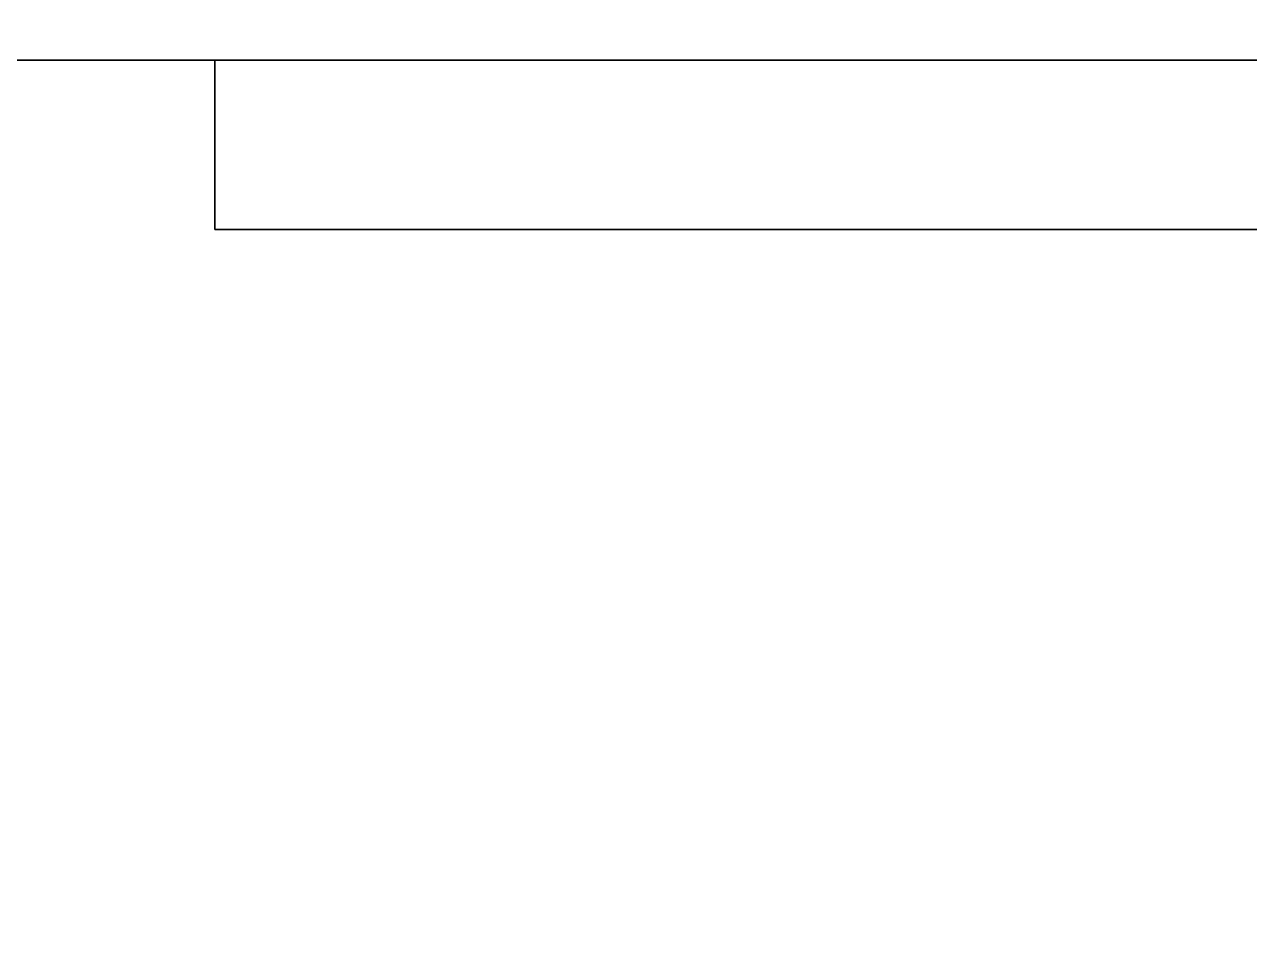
# Model space of a CAD drawing. Extents: x -147 to 1613, y -1063 to 1.
# Drawn here: x 1381.1 to 1392.67, y -889.38 to -880.76 of the extents above; entities that cross this region are included whole.
import ezdxf

# ---------------------------------------------------------------- set-up
doc = ezdxf.new("R2010")
doc.units = 0
for name, color, linetype in [('IQ_200_3D', 1, 'Continuous'), ('IQ_BLACK_3D', 250, 'Continuous'), ('IQ_GRAY_3D', 8, 'Continuous')]:
    doc.layers.add(name, color=color, linetype=linetype)

msp = doc.modelspace()

# ---------------------------------------------------------------- meshes
at = {"layer": 'IQ_200_3D'}
mesh = msp.add_polyface(dxfattribs=at)
corners = [(1599, -898, 204.796), (1328, -898, 204.796), (1328, -868.163, 204.796), (1599, -868.163, 204.796)]
mesh.append_faces([[corners[k] for k in face] for face in [(0, 1, 2, 3)]])
mesh = msp.add_polyface(dxfattribs=at)
corners = [(1599, -869.763, 640.994), (1328, -869.763, 640.994), (1328, -881.099, 640.994), (1599, -881.099, 640.994)]
mesh.append_faces([[corners[k] for k in face] for face in [(0, 1, 2, 3)]])
mesh = msp.add_polyface(dxfattribs=at)
corners = [(1599, -881.099, 640.994), (1328, -881.099, 640.994), (1328, -881.099, 549.796), (1599, -881.099, 549.796)]
mesh.append_faces([[corners[k] for k in face] for face in [(0, 1, 2, 3)]])
mesh = msp.add_polyface(dxfattribs=at)
corners = [(1599, -881.099, 549.796), (1328, -881.099, 549.796), (1328, -898, 549.796), (1599, -898, 549.796)]
mesh.append_faces([[corners[k] for k in face] for face in [(0, 1, 2, 3)]])
at = {"layer": 'IQ_BLACK_3D'}
mesh = msp.add_polyface(dxfattribs=at)
corners = [(1389.901, -882.699, 592.496), (1389.59, -882.699, 592.455), (1389.301, -882.699, 592.335), (1389.052, -882.699, 592.144), (1388.861, -882.699, 591.896), (1388.742, -882.699, 591.606), (1388.701, -882.699, 591.296), (1388.742, -882.699, 590.985), (1388.861, -882.699, 590.696), (1389.052, -882.699, 590.447), (1389.301, -882.699, 590.256), (1389.59, -882.699, 590.136), (1389.901, -882.699, 590.096), (1390.211, -882.699, 590.136), (1390.501, -882.699, 590.256), (1390.749, -882.699, 590.447), (1390.94, -882.699, 590.696), (1391.06, -882.699, 590.985), (1391.101, -882.699, 591.296), (1391.06, -882.699, 591.606), (1390.94, -882.699, 591.896), (1390.749, -882.699, 592.144), (1390.501, -882.699, 592.335), (1390.211, -882.699, 592.455)]
mesh.append_faces([[corners[k] for k in face] for face in [(23, 21, 22), (17, 15, 16), (4, 1, 2, 3), (7, 5, 6)]], dxfattribs={"vtx0": -1})
mesh.append_faces([[corners[k] for k in face] for face in [(19, 11, 17, 18), (13, 17, 11, 12), (5, 1, 4)]], dxfattribs={"vtx0": -1, "vtx1": -1})
mesh.append_faces([[corners[k] for k in face] for face in [(19, 23, 5, 7)]], dxfattribs={"vtx0": -1, "vtx1": -1, "vtx2": -1, "vtx3": -1})
mesh.append_faces([[corners[k] for k in face] for face in [(7, 10, 11, 19)]], dxfattribs={"vtx0": -1, "vtx2": -1, "vtx3": -1})
mesh.append_faces([[corners[k] for k in face] for face in [(8, 9, 10, 7)]], dxfattribs={"vtx2": -1})
mesh.append_faces([[corners[k] for k in face] for face in [(19, 20, 21, 23), (13, 14, 15, 17), (23, 0, 1, 5)]], dxfattribs={"vtx2": -1, "vtx3": -1})
mesh = msp.add_polyface(dxfattribs=at)
corners = [(1389.901, -882.699, 587.496), (1389.59, -882.699, 587.455), (1389.301, -882.699, 587.335), (1389.052, -882.699, 587.144), (1388.861, -882.699, 586.896), (1388.742, -882.699, 586.606), (1388.701, -882.699, 586.296), (1388.742, -882.699, 585.985), (1388.861, -882.699, 585.696), (1389.052, -882.699, 585.447), (1389.301, -882.699, 585.256), (1389.59, -882.699, 585.136), (1389.901, -882.699, 585.096), (1390.211, -882.699, 585.136), (1390.501, -882.699, 585.256), (1390.749, -882.699, 585.447), (1390.94, -882.699, 585.696), (1391.06, -882.699, 585.985), (1391.101, -882.699, 586.296), (1391.06, -882.699, 586.606), (1390.94, -882.699, 586.896), (1390.749, -882.699, 587.144), (1390.501, -882.699, 587.335), (1390.211, -882.699, 587.455)]
mesh.append_faces([[corners[k] for k in face] for face in [(23, 21, 22), (17, 15, 16), (4, 1, 2, 3), (7, 5, 6)]], dxfattribs={"vtx0": -1})
mesh.append_faces([[corners[k] for k in face] for face in [(19, 11, 17, 18), (13, 17, 11, 12), (5, 1, 4)]], dxfattribs={"vtx0": -1, "vtx1": -1})
mesh.append_faces([[corners[k] for k in face] for face in [(19, 23, 5, 7)]], dxfattribs={"vtx0": -1, "vtx1": -1, "vtx2": -1, "vtx3": -1})
mesh.append_faces([[corners[k] for k in face] for face in [(7, 10, 11, 19)]], dxfattribs={"vtx0": -1, "vtx2": -1, "vtx3": -1})
mesh.append_faces([[corners[k] for k in face] for face in [(8, 9, 10, 7)]], dxfattribs={"vtx2": -1})
mesh.append_faces([[corners[k] for k in face] for face in [(19, 20, 21, 23), (13, 14, 15, 17), (23, 0, 1, 5)]], dxfattribs={"vtx2": -1, "vtx3": -1})
mesh = msp.add_polyface(dxfattribs=at)
corners = [(1389.901, -882.699, 582.496), (1389.59, -882.699, 582.455), (1389.301, -882.699, 582.335), (1389.052, -882.699, 582.144), (1388.861, -882.699, 581.896), (1388.742, -882.699, 581.606), (1388.701, -882.699, 581.296), (1388.742, -882.699, 580.985), (1388.861, -882.699, 580.696), (1389.052, -882.699, 580.447), (1389.301, -882.699, 580.256), (1389.59, -882.699, 580.136), (1389.901, -882.699, 580.096), (1390.211, -882.699, 580.136), (1390.501, -882.699, 580.256), (1390.749, -882.699, 580.447), (1390.94, -882.699, 580.696), (1391.06, -882.699, 580.985), (1391.101, -882.699, 581.296), (1391.06, -882.699, 581.606), (1390.94, -882.699, 581.896), (1390.749, -882.699, 582.144), (1390.501, -882.699, 582.335), (1390.211, -882.699, 582.455)]
mesh.append_faces([[corners[k] for k in face] for face in [(23, 21, 22), (17, 15, 16), (4, 1, 2, 3), (7, 5, 6)]], dxfattribs={"vtx0": -1})
mesh.append_faces([[corners[k] for k in face] for face in [(19, 11, 17, 18), (13, 17, 11, 12), (5, 1, 4)]], dxfattribs={"vtx0": -1, "vtx1": -1})
mesh.append_faces([[corners[k] for k in face] for face in [(19, 23, 5, 7)]], dxfattribs={"vtx0": -1, "vtx1": -1, "vtx2": -1, "vtx3": -1})
mesh.append_faces([[corners[k] for k in face] for face in [(7, 10, 11, 19)]], dxfattribs={"vtx0": -1, "vtx2": -1, "vtx3": -1})
mesh.append_faces([[corners[k] for k in face] for face in [(8, 9, 10, 7)]], dxfattribs={"vtx2": -1})
mesh.append_faces([[corners[k] for k in face] for face in [(19, 20, 21, 23), (13, 14, 15, 17), (23, 0, 1, 5)]], dxfattribs={"vtx2": -1, "vtx3": -1})
at = {"layer": 'IQ_GRAY_3D'}
mesh = msp.add_polyface(dxfattribs=at)
corners = [(1452.901, -881.099, 569.795), (1382.901, -881.099, 569.795), (1382.901, -881.099, 598.796), (1452.901, -881.099, 598.796)]
mesh.append_faces([[corners[k] for k in face] for face in [(0, 1, 2, 3)]])
mesh = msp.add_polyface(dxfattribs=at)
corners = [(1452.901, -882.699, 598.796), (1452.901, -881.099, 598.796), (1382.901, -881.099, 598.796), (1382.901, -882.699, 598.796)]
mesh.append_faces([[corners[k] for k in face] for face in [(0, 1, 2, 3)]])
mesh = msp.add_polyface(dxfattribs=at)
corners = [(1382.901, -882.699, 598.796), (1382.901, -881.099, 598.796), (1382.901, -881.099, 569.795), (1382.901, -882.699, 569.795)]
mesh.append_faces([[corners[k] for k in face] for face in [(0, 1, 2, 3)]])
mesh = msp.add_polyface(dxfattribs=at)
corners = [(1382.901, -882.699, 569.795), (1382.901, -881.099, 569.795), (1452.901, -881.099, 569.795), (1452.901, -882.699, 569.795)]
mesh.append_faces([[corners[k] for k in face] for face in [(0, 1, 2, 3)]])
mesh = msp.add_polyface(dxfattribs=at)
corners = [(1452.901, -882.699, 598.796), (1382.901, -882.699, 598.796), (1382.901, -882.699, 569.795), (1452.901, -882.699, 569.795), (1442.901, -882.699, 593.796), (1442.901, -882.699, 578.796), (1392.901, -882.699, 578.796), (1392.901, -882.699, 593.796), (1445.901, -882.699, 587.496), (1446.211, -882.699, 587.455), (1446.501, -882.699, 587.335), (1446.749, -882.699, 587.144), (1446.94, -882.699, 586.896), (1447.06, -882.699, 586.606), (1447.101, -882.699, 586.296), (1447.06, -882.699, 585.985), (1446.94, -882.699, 585.696), (1446.749, -882.699, 585.447), (1446.501, -882.699, 585.256), (1446.211, -882.699, 585.136), (1445.901, -882.699, 585.096), (1445.59, -882.699, 585.136), (1445.301, -882.699, 585.256), (1445.052, -882.699, 585.447), (1444.861, -882.699, 585.696), (1444.742, -882.699, 585.985), (1444.701, -882.699, 586.296), (1444.742, -882.699, 586.606), (1444.861, -882.699, 586.896), (1445.052, -882.699, 587.144), (1445.301, -882.699, 587.335), (1445.59, -882.699, 587.455), (1445.901, -882.699, 592.496), (1446.211, -882.699, 592.455), (1446.501, -882.699, 592.335), (1446.749, -882.699, 592.144), (1446.94, -882.699, 591.896), (1447.06, -882.699, 591.606), (1447.101, -882.699, 591.296), (1447.06, -882.699, 590.985), (1446.94, -882.699, 590.696), (1446.749, -882.699, 590.447), (1446.501, -882.699, 590.256), (1446.211, -882.699, 590.136), (1445.901, -882.699, 590.096), (1445.59, -882.699, 590.136), (1445.301, -882.699, 590.256), (1445.052, -882.699, 590.447), (1444.861, -882.699, 590.696), (1444.742, -882.699, 590.985), (1444.701, -882.699, 591.296), (1444.742, -882.699, 591.606), (1444.861, -882.699, 591.896), (1445.052, -882.699, 592.144), (1445.301, -882.699, 592.335), (1445.59, -882.699, 592.455), (1445.901, -882.699, 582.496), (1446.211, -882.699, 582.455), (1446.501, -882.699, 582.335), (1446.749, -882.699, 582.144), (1446.94, -882.699, 581.896), (1447.06, -882.699, 581.606), (1447.101, -882.699, 581.296), (1447.06, -882.699, 580.985), (1446.94, -882.699, 580.696), (1446.749, -882.699, 580.447), (1446.501, -882.699, 580.256), (1446.211, -882.699, 580.136), (1445.901, -882.699, 580.096), (1445.59, -882.699, 580.136), (1445.301, -882.699, 580.256), (1445.052, -882.699, 580.447), (1444.861, -882.699, 580.696), (1444.742, -882.699, 580.985), (1444.701, -882.699, 581.296), (1444.742, -882.699, 581.606), (1444.861, -882.699, 581.896), (1445.052, -882.699, 582.144), (1445.301, -882.699, 582.335), (1445.59, -882.699, 582.455), (1389.901, -882.699, 592.496), (1390.211, -882.699, 592.455), (1390.501, -882.699, 592.335), (1390.749, -882.699, 592.144), (1390.94, -882.699, 591.896), (1391.06, -882.699, 591.606), (1391.101, -882.699, 591.296), (1391.06, -882.699, 590.985), (1390.94, -882.699, 590.696), (1390.749, -882.699, 590.447), (1390.501, -882.699, 590.256), (1390.211, -882.699, 590.136), (1389.901, -882.699, 590.096), (1389.59, -882.699, 590.136), (1389.301, -882.699, 590.256), (1389.052, -882.699, 590.447), (1388.861, -882.699, 590.696), (1388.742, -882.699, 590.985), (1388.701, -882.699, 591.296), (1388.742, -882.699, 591.606), (1388.861, -882.699, 591.896), (1389.052, -882.699, 592.144), (1389.301, -882.699, 592.335), (1389.59, -882.699, 592.455), (1389.901, -882.699, 587.496), (1390.211, -882.699, 587.455), (1390.501, -882.699, 587.335), (1390.749, -882.699, 587.144), (1390.94, -882.699, 586.896), (1391.06, -882.699, 586.606), (1391.101, -882.699, 586.296), (1391.06, -882.699, 585.985), (1390.94, -882.699, 585.696), (1390.749, -882.699, 585.447), (1390.501, -882.699, 585.256), (1390.211, -882.699, 585.136), (1389.901, -882.699, 585.096), (1389.59, -882.699, 585.136), (1389.301, -882.699, 585.256), (1389.052, -882.699, 585.447), (1388.861, -882.699, 585.696), (1388.742, -882.699, 585.985), (1388.701, -882.699, 586.296), (1388.742, -882.699, 586.606), (1388.861, -882.699, 586.896), (1389.052, -882.699, 587.144), (1389.301, -882.699, 587.335), (1389.59, -882.699, 587.455), (1389.901, -882.699, 582.496), (1390.211, -882.699, 582.455), (1390.501, -882.699, 582.335), (1390.749, -882.699, 582.144), (1390.94, -882.699, 581.896), (1391.06, -882.699, 581.606), (1391.101, -882.699, 581.296), (1391.06, -882.699, 580.985), (1390.94, -882.699, 580.696), (1390.749, -882.699, 580.447), (1390.501, -882.699, 580.256), (1390.211, -882.699, 580.136), (1389.901, -882.699, 580.096), (1389.59, -882.699, 580.136), (1389.301, -882.699, 580.256), (1389.052, -882.699, 580.447), (1388.861, -882.699, 580.696), (1388.742, -882.699, 580.985), (1388.701, -882.699, 581.296), (1388.742, -882.699, 581.606), (1388.861, -882.699, 581.896), (1389.052, -882.699, 582.144), (1389.301, -882.699, 582.335), (1389.59, -882.699, 582.455), (1392.901, -882.699, 576.843), (1403.901, -882.699, 576.843), (1403.901, -882.699, 571.843), (1392.901, -882.699, 571.843), (1416.901, -882.699, 576.843), (1416.901, -882.699, 571.843), (1405.901, -882.699, 571.843), (1405.901, -882.699, 576.843), (1429.901, -882.699, 576.843), (1429.901, -882.699, 571.843), (1418.901, -882.699, 571.843), (1418.901, -882.699, 576.843), (1442.901, -882.699, 576.843), (1442.901, -882.699, 571.843), (1431.901, -882.699, 571.843), (1431.901, -882.699, 576.843)]
mesh.append_faces([[corners[k] for k in face] for face in [(36, 0, 35), (41, 12, 40), (54, 4, 53), (51, 4, 50), (63, 3, 62), (17, 59, 16), (77, 23, 76), (72, 5, 71), (85, 7, 84), (109, 87, 108), (103, 1, 102), (100, 1, 99), (118, 151, 117), (141, 152, 140), (142, 2, 141), (144, 2, 143), (140, 152, 139)]], dxfattribs={"vtx0": -1, "vtx1": -1})
mesh.append_faces([[corners[k] for k in face] for face in [(62, 3, 14), (3, 162, 157, 2), (87, 109, 7, 86), (139, 152, 6, 138), (2, 146, 122)]], dxfattribs={"vtx0": -1, "vtx1": -1, "vtx2": -1})
mesh.append_faces([[corners[k] for k in face] for face in [(0, 36, 37), (13, 39, 40, 12), (14, 3, 0, 13), (60, 15, 16, 59), (4, 51, 52), (31, 45, 46, 30), (8, 44, 45, 31), (44, 8, 9), (30, 46, 47, 29), (49, 27, 28), (20, 79, 56, 19), (79, 20, 21, 78), (19, 56, 57), (3, 63, 64), (3, 64, 65), (24, 75, 76, 23), (5, 74, 75), (167, 160, 161, 166), (78, 21, 22), (110, 6, 7, 109), (7, 85, 86), (108, 87, 88, 107), (107, 88, 89, 106), (106, 89, 90), (1, 100, 101), (124, 95, 96, 123), (147, 121, 122, 146), (6, 133, 134), (131, 113, 114, 130), (6, 137, 138), (6, 136, 137), (130, 114, 115, 129), (133, 111, 112), (116, 128, 129, 115), (128, 116, 117, 151), (2, 145, 146)]], dxfattribs={"vtx0": -1, "vtx2": -1})
mesh.append_faces([[corners[k] for k in face] for face in [(0, 38, 39, 13), (164, 68, 69, 5), (75, 24, 25, 5), (6, 110, 111, 133), (123, 96, 97, 1), (6, 159, 156, 163), (2, 157, 158, 154), (6, 152, 153, 159), (2, 155, 152, 141)]], dxfattribs={"vtx0": -1, "vtx2": -1, "vtx3": -1})
mesh.append_faces([[corners[k] for k in face] for face in [(37, 38, 0), (34, 35, 0), (33, 34, 0), (54, 55, 4), (52, 53, 4), (55, 32, 4), (47, 48, 29), (65, 66, 3), (66, 67, 3), (60, 61, 15), (73, 74, 5), (72, 73, 5), (70, 71, 5), (164, 165, 3), (69, 70, 5), (25, 26, 5), (165, 166, 3), (81, 82, 7), (83, 84, 7), (82, 83, 7), (103, 80, 1), (101, 102, 1), (98, 99, 1), (97, 98, 1), (124, 125, 95), (134, 135, 6), (131, 132, 113), (135, 136, 6), (154, 155, 2), (142, 143, 2), (144, 145, 2), (147, 148, 121)]], dxfattribs={"vtx1": -1, "vtx2": -1})
mesh.append_faces([[corners[k] for k in face] for face in [(32, 33, 0, 4), (49, 50, 4, 27), (67, 68, 164, 3), (167, 164, 5, 160), (161, 162, 3, 166), (80, 81, 7, 1)]], dxfattribs={"vtx1": -1, "vtx2": -1, "vtx3": -1})
mesh.append_faces([[corners[k] for k in face] for face in [(14, 15, 61, 62), (42, 43, 10, 11), (41, 42, 11, 12), (9, 10, 43, 44), (48, 49, 28, 29), (26, 27, 4, 5), (7, 4, 0, 1), (17, 18, 58, 59), (57, 58, 18, 19), (22, 23, 77, 78), (162, 163, 156, 157), (163, 160, 5, 6), (91, 92, 104, 105), (90, 91, 105, 106), (127, 104, 92, 93), (93, 94, 126, 127), (125, 126, 94, 95), (120, 121, 148, 149), (122, 123, 1, 2), (132, 133, 112, 113), (158, 159, 153, 154), (118, 119, 150, 151), (149, 150, 119, 120)]], dxfattribs={"vtx1": -1, "vtx3": -1})

doc.saveas('drawing.dxf')
